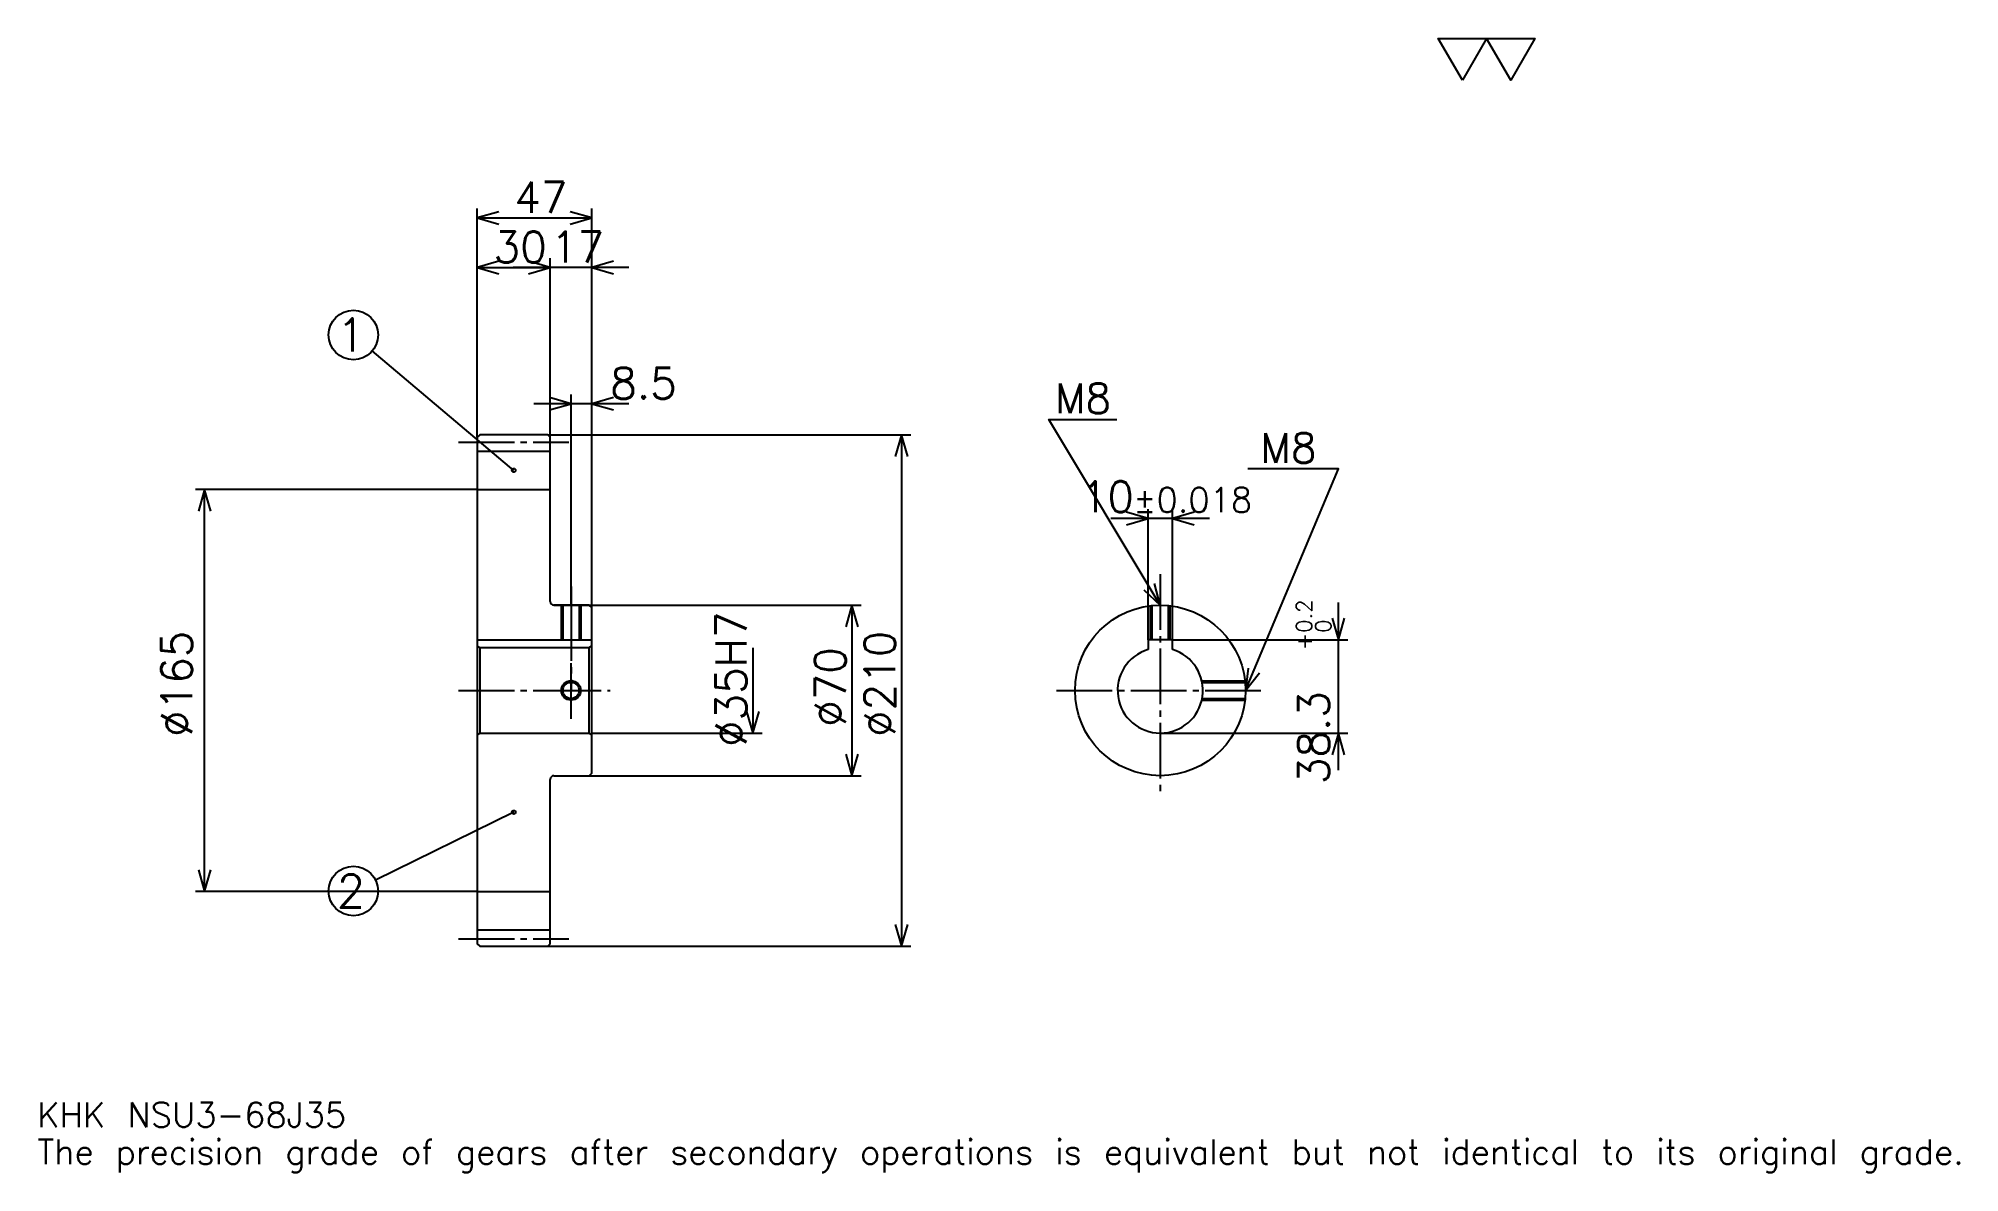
# Model space of a CAD drawing. Extents: x 26 to 815, y 9 to 475.
import ezdxf

# ---------------------------------------------------------------- set-up
doc = ezdxf.new("R2010")
doc.units = 0
doc.linetypes.add('DASHDOT', pattern=[30.521738, 22.891304, -2.543478, 2.543478, -2.543478])
doc.layers.get('0').update_dxf_attribs({"linetype": 'CONTINUOUS'})
doc.layers.add('DASHDOT', color=6, linetype='DASHDOT')
doc.styles.add('KANJI', font='TXT', dxfattribs={"bigfont": 'BIGFONT'})

msp = doc.modelspace()

# ---------------------------------------------------------------- linework, layer by layer
at = {"color": 5}
for p, q in [((206.021729, 312.293488), (206.021729, 405.130432)), ((253.021729, 312.293488), (253.021729, 405.130432)), ((206.021729, 401.315216), (253.021729, 401.315216)), ((206.021729, 380.967407), (236.021729, 380.967407)), ((268.282593, 380.967407), (220.760864, 380.967407)), ((236.021729, 312.293488), (236.021729, 384.782623)), ((221.021729, 297.668488), (162.927002, 346.700989)), ((268.282593, 325.010864), (229.260864, 325.010864)), ((244.521729, 312.293488), (244.521729, 328.826111)), ((206.021729, 311.293488), (206.021729, 312.293488)), ((235.021729, 312.293488), (253.021729, 312.293488)), ((236.021729, 311.293488), (236.021729, 312.293488)), ((244.521729, 242.293488), (244.521729, 312.293488)), ((244.521729, 242.293488), (244.521729, 312.293488)), ((253.021729, 312.293488), (384.010864, 312.293488)), ((253.021729, 241.293488), (253.021729, 312.293488)), ((380.195648, 312.293488), (380.195648, 102.293488)), ((206.021729, 289.793488), (90.293472, 289.793488)), ((94.108688, 124.793488), (94.108688, 289.793488)), ((506.673889, 277.902191), (466.152161, 277.902191)), ((481.413025, 228.093491), (481.413025, 281.717407)), ((491.413025, 228.093491), (491.413025, 281.717407)), ((237.521729, 242.293488), (253.021729, 242.293488)), ((253.021729, 242.293488), (363.663025, 242.293488)), ((359.847809, 242.293488), (359.847809, 172.293488)), ((559.565186, 174.532623), (559.565186, 243.354355)), ((319.152161, 224.793488), (319.152161, 189.793488)), ((491.413025, 228.093491), (563.380371, 228.093491)), ((253.021729, 189.793488), (322.967377, 189.793488)), ((486.413025, 189.793488), (563.380371, 189.793488)), ((237.521729, 172.293488), (253.021729, 172.293488)), ((253.021729, 172.293488), (363.663025, 172.293488)), ((221.021729, 157.293488), (164.283112, 129.411041)), ((206.021729, 124.793488), (90.293472, 124.793488)), ((235.021729, 102.293488), (253.021729, 102.293488)), ((253.021729, 102.293488), (384.010864, 102.293488))]:
    msp.add_line(p, q, dxfattribs=at)
at = {"color": 4}
for p, q in [((206.021729, 305.543488), (236.021729, 305.543488)), ((206.021729, 289.793488), (236.021729, 289.793488)), ((206.021729, 228.093491), (253.021729, 228.093491)), ((207.021729, 224.793488), (207.021729, 189.793488)), ((252.021729, 224.793488), (253.021729, 225.793488)), ((252.021729, 189.793488), (253.021729, 188.793488)), ((206.021729, 124.793488), (236.021729, 124.793488)), ((206.021729, 109.043488), (236.021729, 109.043488))]:
    msp.add_line(p, q, dxfattribs=at)
at = {"color": 7}
msp.add_lwpolyline([(610.434753, 457.82608), (600.515198, 475.019989), (640.19342, 475.019989), (630.273865, 457.82608), (620.354309, 475.019989), (610.434753, 457.82608)], dxfattribs=at)
at = {"color": 5}
for points in [[(214.923904, 403.858704), (206.021729, 401.315216), (214.923904, 398.771729)], [(244.119553, 398.771729), (253.021729, 401.315216), (244.119553, 403.858704)], [(214.923904, 383.510864), (206.021729, 380.967407), (214.923904, 378.42395)], [(227.119553, 378.42395), (236.021729, 380.967407), (227.119553, 383.510864)], [(227.119553, 378.42395), (236.021729, 380.967407), (227.119553, 383.510864)], [(261.923889, 383.510864), (253.021729, 380.967407), (261.923889, 378.42395)], [(235.619553, 322.467407), (244.521729, 325.010864), (235.619553, 327.554352)], [(261.923889, 327.554352), (253.021729, 325.010864), (261.923889, 322.467407)], [(486.413025, 242.293488), (440.630432, 318.597839), (468.608673, 318.597839)], [(382.739136, 303.391296), (380.195648, 312.293488), (377.652161, 303.391296)], [(521.413025, 207.293488), (559.565186, 298.25), (522.43042, 298.25)], [(96.652168, 280.891296), (94.108688, 289.793488), (91.565208, 280.891296)], [(472.510864, 275.358704), (481.413025, 277.902191), (472.510864, 280.445679)], [(500.315186, 280.445679), (491.413025, 277.902191), (500.315186, 275.358704)], [(479.651886, 248.618439), (486.413025, 242.293488), (484.013916, 251.235657)], [(362.391296, 233.391312), (359.847809, 242.293488), (357.304321, 233.391312)], [(557.021729, 236.995667), (559.565186, 228.093491), (562.108643, 236.995667)], [(522.510925, 216.486557), (521.413025, 207.293488), (527.201904, 214.51889)], [(316.608673, 198.695663), (319.152161, 189.793488), (321.695648, 198.695663)], [(562.108643, 180.891312), (559.565186, 189.793488), (557.021729, 180.891312)], [(357.304321, 181.195663), (359.847809, 172.293488), (362.391296, 181.195663)], [(91.565208, 133.695663), (94.108688, 124.793488), (96.652168, 133.695663)], [(377.652161, 111.195663), (380.195648, 102.293488), (382.739136, 111.195663)]]:
    msp.add_lwpolyline(points, dxfattribs=at)
at = {"color": 4}
for points in [[(236.021729, 243.793488), (236.021729, 311.293488), (235.021729, 312.293488), (207.021729, 312.293488), (206.021729, 311.293488), (206.021729, 188.793488)], [(237.521729, 172.293488), (252.021729, 172.293488), (253.021729, 173.293488), (253.021729, 241.293488), (252.021729, 242.293488), (237.521729, 242.293488)], [(240.521729, 242.293488), (240.521729, 228.093491)], [(241.196732, 242.293488), (241.196732, 228.093491)], [(247.846725, 242.293488), (247.846725, 228.093491)], [(248.521729, 242.293488), (248.521729, 228.093491)], [(482.413025, 228.093491), (482.413025, 242.064163)], [(483.088013, 228.093491), (483.088013, 242.135193)], [(489.738037, 228.093491), (489.738037, 242.135193)], [(490.413025, 228.093491), (490.413025, 242.064163)], [(206.021729, 188.793488), (207.021729, 189.793488), (252.021729, 189.793488), (252.021729, 224.793488), (207.021729, 224.793488), (206.021729, 225.793488)], [(491.413025, 224.063995), (491.413025, 228.093491), (481.413025, 228.093491), (481.413025, 224.063995)], [(503.449738, 211.293488), (521.183716, 211.293488)], [(503.594238, 210.618484), (521.254761, 210.618484)], [(503.449738, 203.293488), (521.183716, 203.293488)], [(503.594238, 203.968491), (521.254761, 203.968491)], [(206.021729, 188.793488), (206.021729, 103.293488), (207.021729, 102.293488), (235.021729, 102.293488), (236.021729, 103.293488), (236.021729, 170.793488)]]:
    msp.add_lwpolyline(points, dxfattribs=at)
at = {"color": 5}
for centre, radius in [((155.152161, 353.263062), 10.173913), ((221.021729, 297.668488), 0.763044), ((221.021729, 157.293488), 0.763044), ((155.152161, 124.92392), 10.173913)]:
    msp.add_circle(centre, radius, dxfattribs=at)
at = {"color": 4}
for centre, radius in [((486.413025, 207.293488), 35), ((244.521729, 207.293488), 3.325)]:
    msp.add_circle(centre, radius, dxfattribs=at)
at = {"color": 7}
msp.add_circle((244.521729, 207.293488), 4, dxfattribs=at)
at = {"color": 4}
for centre, radius, start, end in [((237.521729, 243.793488), 1.5, 180, 270), ((486.413025, 207.293488), 17.5, 106.601549926, 73.398450074), ((237.521729, 170.793488), 1.5, 90, 180)]:
    msp.add_arc(centre, radius, start, end, dxfattribs=at)
at = {"layer": 'DASHDOT', "color": 7}
for p, q in [((198.391296, 309.293488), (243.652161, 309.293488)), ((486.413025, 255.01088), (486.413025, 164.663055)), ((244.521729, 242.293488), (244.521729, 207.293488)), ((198.391296, 207.293488), (260.652161, 207.293488)), ((443.782593, 207.293488), (529.043457, 207.293488)), ((198.391296, 105.293488), (243.652161, 105.293488))]:
    msp.add_line(p, q, dxfattribs=at)
for points in [[(244.521729, 249.92392), (244.521729, 220.463058)], [(244.521729, 195.663055), (244.521729, 218.92392)], [(232.891296, 207.293488), (256.152161, 207.293488)]]:
    msp.add_lwpolyline(points, dxfattribs=at)

# ---------------------------------------------------------------- texts
at = {"color": 7, "style": 'KANJI'}
for s, height, p in [('47', 12.717391, (221.255432, 403.350006)), ('30', 12.717391, (212.755417, 383.002197)), ('17', 12.717391, (236.255432, 383.002197)), ('1', 13.565217, (148.369553, 346.480438)), ('8.5', 12.717391, (260.652161, 327.045654)), ('M8', 12.208696, (443.173889, 321.141296)), ('M8', 12.208696, (527.517395, 300.793488)), ('10', 12.717391, (453.803101, 280.445679)), ('%%p0.018', 10.173913, (475.293945, 280.445679)), ('2', 13.565217, (148.369553, 118.141312)), ('KHK NSU3-68J35', 10.173913, (25.434782, 27.97826)), ('The precision grade of gears after secondary operations is equivalent but not identical to its original grade.', 10.173913, (25.434782, 12.717391))]:
    msp.add_text(s, height=height, dxfattribs=at).set_placement(p)
for s, height, p in [('%%c35H7', 12.717391, (316.608673, 184.084244)), ('0.2', 6.358696, (548.628235, 231.019287)), ('%%c165', 12.717391, (89.021729, 188.217407)), ('%%c210', 12.717391, (377.652161, 188.217407)), ('+', 6.358696, (548.628235, 223.897552)), ('0', 6.358696, (556.513, 231.019287)), ('%%c70', 12.717391, (357.304321, 192.350555)), ('38.3', 12.717391, (555.75, 168.851654))]:
    msp.add_text(s, height=height, rotation=90, dxfattribs=at).set_placement(p)

doc.saveas('drawing.dxf')
